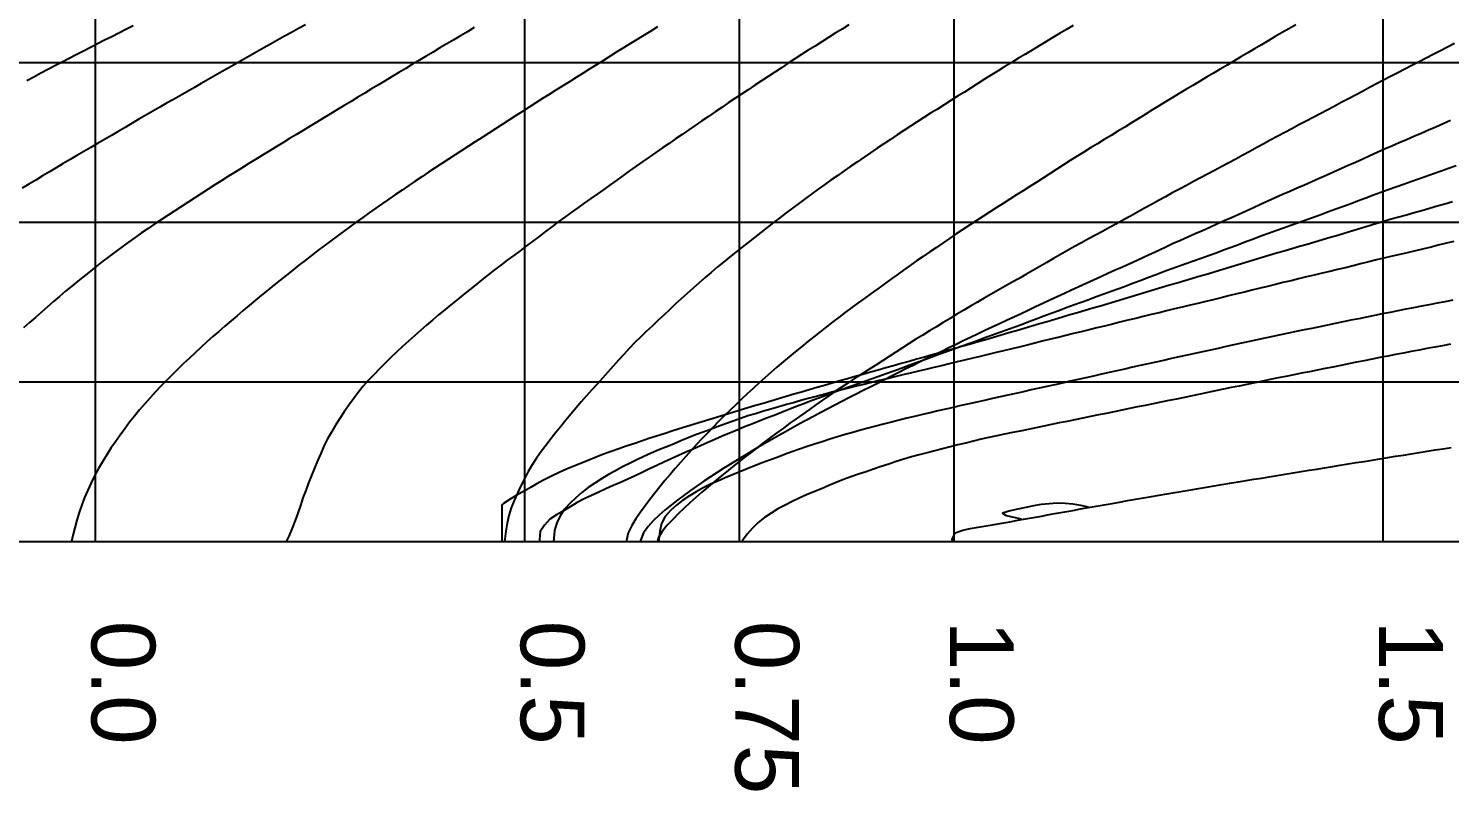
# Model space of a CAD drawing. Header units: millimetres. Extents: x 219888 to 472088, y 91183 to 209983.
# Drawn here: x 239116 to 256928, y 122301 to 131847 of the extents above; entities that cross this region are included whole.
import ezdxf

# ---------------------------------------------------------------- set-up
doc = ezdxf.new("R2010")
doc.units = ezdxf.units.MM
for name, color, linetype in [('Waterlines', 7, 'Continuous'), ('水线面图', 7, 'Continuous'), ('网格线和标注', 7, 'Continuous')]:
    doc.layers.add(name, color=color, linetype=linetype)
doc.styles.get("Standard").update_dxf_attribs({"font": 'arial.ttf', "height": 600})

msp = doc.modelspace()

# ---------------------------------------------------------------- linework, layer by layer
at = {"layer": 'Waterlines', "color": 135}
for points in [[(242589.144, 131894.276), (242501.684, 131845.936), (242414.184, 131797.496), (242326.744, 131748.876), (242239.584, 131700.176), (242152.284, 131651.166), (242065.234, 131602.126), (241978.134, 131552.936), (241891.114, 131503.706), (241804.024, 131454.356), (241717.024, 131404.986), (241629.984, 131355.526), (241542.854, 131305.926), (241455.974, 131256.306), (241369.594, 131206.726), (241282.604, 131157.156), (241195.744, 131107.676), (241108.974, 131058.196), (241021.964, 131008.526), (240934.934, 130958.756), (240848.434, 130909.186), (240761.564, 130859.266), (240675.024, 130809.356), (240588.534, 130759.296), (240501.674, 130708.846), (240415.654, 130658.746), (240328.854, 130608.086), (240242.384, 130557.626), (240155.884, 130507.446), (240069.224, 130457.576), (239982.944, 130407.446), (239896.454, 130356.946), (239810.374, 130306.526), (239724.134, 130255.876), (239638.184, 130205.236), (239551.904, 130154.246), (239465.624, 130103.026), (239379.694, 130051.746), (239294.114, 130000.346), (239208.284, 129948.526), (239122.764, 129896.686), (239037.084, 129844.796)], [(244704.614, 131856.876), (244618.764, 131806.206), (244532.744, 131755.346), (244446.824, 131704.486), (244360.604, 131653.396), (244274.554, 131602.376), (244188.694, 131551.426), (244102.294, 131500.096), (244016.574, 131449.096), (243930.514, 131397.726), (243844.614, 131345.966), (243759.004, 131294.546), (243673.554, 131243.326), (243587.964, 131191.986), (243502.244, 131140.526), (243416.264, 131088.816), (243330.884, 131037.386), (243245.434, 130985.816), (243159.704, 130934.006), (243074.134, 130882.206), (242988.814, 130830.526), (242903.084, 130778.536), (242817.434, 130726.566), (242731.744, 130674.526), (242645.954, 130622.406), (242560.844, 130570.696), (242475.544, 130518.786), (242390.134, 130466.746), (242304.924, 130414.766), (242219.694, 130362.706), (242134.234, 130310.406), (242048.824, 130258.036), (241963.934, 130205.846), (241878.764, 130153.336), (241793.664, 130100.736), (241708.324, 130047.836), (241623.534, 129995.116), (241538.284, 129941.936), (241453.474, 129888.686), (241369.604, 129835.076), (241285.464, 129781.166), (241201.334, 129727.146), (241117.444, 129673.106), (241033.304, 129618.676), (240949.574, 129564.216), (240865.944, 129509.386), (240782.524, 129454.116), (240699.544, 129398.426), (240616.624, 129341.926), (240534.474, 129284.976), (240452.644, 129227.196), (240371.844, 129169.216), (240290.484, 129110.176), (240209.624, 129051.106), (240128.864, 128991.966), (240049.834, 128931.616), (239970.904, 128869.856), (239892.734, 128808.046), (239814.284, 128745.506), (239736.554, 128683.006), (239658.784, 128619.726), (239581.654, 128555.866), (239505.424, 128491.456), (239429.654, 128426.286), (239354.434, 128360.776), (239279.324, 128294.866), (239203.874, 128228.376), (239128.964, 128162.146), (239054.034, 128095.586)], [(240427.594, 131880.706), (240338.514, 131834.876), (240249.594, 131789.116), (240159.834, 131743.226), (240071.154, 131698.226), (239982.104, 131652.556), (239893.264, 131606.866), (239804.654, 131561.226), (239715.314, 131515.136), (239626.494, 131469.266), (239537.204, 131423.076), (239448.774, 131377.256), (239360.044, 131331.176), (239271.174, 131284.786), (239182.264, 131237.906), (239094.184, 131191.296)], [(247002.574, 131866.866), (246917.094, 131814.496), (246831.844, 131762.206), (246746.614, 131709.896), (246661.364, 131657.566), (246575.624, 131605.006), (246490.754, 131552.286), (246406.254, 131499.336), (246322.034, 131446.456), (246237.134, 131393.106), (246152.324, 131339.796), (246067.834, 131286.686), (245983.034, 131233.416), (245898.174, 131180.166), (245813.384, 131127.116), (245728.384, 131074.076), (245644.014, 131021.026), (245559.684, 130967.466), (245475.414, 130913.716), (245391.224, 130859.906), (245307.184, 130806.146), (245223.034, 130752.276), (245138.514, 130698.156), (245054.144, 130644.146), (244969.744, 130590.166), (244885.074, 130536.316), (244801.194, 130482.786), (244717.014, 130428.556), (244633.304, 130374.446), (244549.514, 130320.136), (244465.624, 130265.606), (244381.764, 130210.906), (244298.154, 130156.156), (244214.494, 130101.076), (244131.124, 130045.756), (244048.204, 129990.216), (243965.114, 129934.056), (243882.354, 129877.756), (243799.624, 129821.536), (243716.964, 129765.616), (243634.184, 129709.266), (243552.104, 129652.746), (243469.814, 129595.406), (243388.184, 129537.866), (243306.644, 129479.746), (243225.654, 129421.366), (243144.764, 129362.466), (243064.544, 129303.446), (242984.014, 129243.696), (242904.004, 129183.976), (242824.084, 129124.026), (242743.794, 129063.556), (242664.004, 129003.256), (242585.064, 128942.116), (242506.704, 128880.166), (242428.204, 128817.986), (242349.994, 128755.876), (242271.914, 128693.706), (242193.614, 128631.146), (242115.604, 128568.486), (242037.814, 128505.526), (241960.214, 128442.066), (241883.464, 128378.476), (241806.974, 128314.166), (241730.794, 128249.206), (241655.274, 128184.026), (241579.494, 128118.106), (241504.084, 128052.166), (241429.234, 127986.526), (241353.864, 127920.496), (241279.414, 127853.186), (241206.404, 127785.516), (241133.604, 127717.186), (241060.954, 127648.186), (240989.094, 127579.046), (240917.564, 127509.026), (240846.784, 127438.156), (240776.844, 127366.266), (240708.264, 127293.746), (240640.564, 127220.076), (240574.034, 127145.626), (240508.904, 127070.126), (240445.004, 126992.546), (240383.574, 126913.956), (240324.074, 126833.856), (240265.414, 126752.256), (240207.514, 126670.716), (240150.414, 126588.776), (240096.844, 126504.566), (240044.414, 126419.346), (239993.664, 126332.996), (239945.814, 126245.216), (239901.284, 126155.536), (239859.604, 126064.536), (239820.964, 125972.916), (239785.354, 125878.926), (239753.634, 125784.306), (239724.934, 125688.426), (239698.464, 125591.746), (239673.354, 125495.186), (239654.054, 125419.386)], [(249399.314, 131892.016), (249314.124, 131839.286), (249229.234, 131786.426), (249144.444, 131733.326), (249059.734, 131679.986), (248975.524, 131626.656), (248891.114, 131572.906), (248806.654, 131518.806), (248722.774, 131464.726), (248638.674, 131410.146), (248554.944, 131355.426), (248471.474, 131300.576), (248387.784, 131245.336), (248304.474, 131190.276), (248221.064, 131135.206), (248137.584, 131080.046), (248054.394, 131024.896), (247971.094, 130969.396), (247888.074, 130913.826), (247805.114, 130858.036), (247722.174, 130802.026), (247639.224, 130745.776), (247556.724, 130689.636), (247474.334, 130633.356), (247391.624, 130576.676), (247309.484, 130520.216), (247227.204, 130463.516), (247144.934, 130406.716), (247062.594, 130349.776), (246980.324, 130292.806), (246897.974, 130235.716), (246815.824, 130178.716), (246733.564, 130121.596), (246651.034, 130064.286), (246570.284, 130006.546), (246489.074, 129948.236), (246408.014, 129890.026), (246326.514, 129831.506), (246245.424, 129773.286), (246164.154, 129714.926), (246083.144, 129656.776), (246001.514, 129598.176), (245920.354, 129539.946), (245838.654, 129481.376), (245757.794, 129422.676), (245678.274, 129363.096), (245598.214, 129303.026), (245518.184, 129242.946), (245438.414, 129183.036), (245358.194, 129122.786), (245278.384, 129062.826), (245198.234, 129002.586), (245118.604, 128942.726), (245038.424, 128882.406), (244958.354, 128822.066), (244879.464, 128760.656), (244800.954, 128698.856), (244722.674, 128636.886), (244644.454, 128574.576), (244566.804, 128512.266), (244489.004, 128449.326), (244411.364, 128385.916), (244334.504, 128322.406), (244257.394, 128257.836), (244181.684, 128193.656), (244105.494, 128128.366), (244029.744, 128062.806), (243954.284, 127996.926), (243879.104, 127930.816), (243803.824, 127864.146), (243731.764, 127795.606), (243660.224, 127726.256), (243588.704, 127655.856), (243518.304, 127585.296), (243448.244, 127513.386), (243379.914, 127440.556), (243313.344, 127365.606), (243249.534, 127288.636), (243188.514, 127209.306), (243130.134, 127128.536), (243073.114, 127045.976), (243018.014, 126962.796), (242964.394, 126878.126), (242913.044, 126792.216), (242865.144, 126704.766), (242820.674, 126615.126), (242779.144, 126524.356), (242738.994, 126432.366), (242699.964, 126340.456), (242662.584, 126247.826), (242626.634, 126154.656), (242591.434, 126060.916), (242557.394, 125966.786), (242524.384, 125872.376), (242491.774, 125777.626), (242457.734, 125683.656), (242423.654, 125589.736), (242385.984, 125496.786), (242344.994, 125419.386)], [(252212.294, 131885.796), (252126.594, 131834.576), (252040.904, 131783.206), (251955.044, 131731.616), (251869.314, 131680.006), (251783.694, 131628.366), (251698.264, 131576.756), (251612.614, 131524.926), (251527.184, 131473.126), (251441.554, 131421.106), (251356.214, 131369.126), (251270.554, 131316.776), (251185.414, 131264.486), (251100.294, 131211.726), (251015.494, 131158.276), (250931.274, 131104.456), (250846.924, 131050.906), (250762.404, 130997.636), (250677.754, 130944.356), (250593.354, 130891.186), (250508.634, 130837.676), (250424.074, 130784.076), (250339.804, 130730.406), (250255.574, 130676.436), (250171.724, 130622.316), (250087.944, 130567.796), (250004.564, 130513.106), (249920.794, 130457.726), (249837.694, 130402.376), (249754.654, 130346.636), (249671.684, 130290.536), (249589.164, 130234.346), (249506.744, 130177.846), (249424.324, 130120.966), (249342.204, 130063.936), (249260.084, 130006.506), (249178.684, 129949.156), (249096.994, 129891.136), (249015.624, 129832.826), (248934.604, 129774.226), (248853.864, 129715.246), (248773.384, 129655.836), (248693.484, 129596.216), (248613.404, 129535.816), (248533.754, 129475.136), (248454.554, 129414.286), (248375.404, 129352.996), (248296.844, 129291.756), (248218.054, 129229.996), (248139.124, 129167.816), (248060.694, 129105.796), (247982.594, 129043.826), (247904.214, 128981.216), (247826.544, 128918.486), (247749.474, 128855.306), (247672.184, 128790.806), (247596.294, 128726.256), (247520.954, 128660.906), (247445.924, 128594.566), (247371.624, 128527.676), (247297.834, 128460.206), (247224.294, 128392.186), (247151.324, 128324.096), (247078.314, 128255.526), (247005.634, 128186.926), (246932.874, 128118.046), (246860.174, 128049.196), (246787.244, 127980.696), (246714.614, 127912.116), (246647.024, 127838.646), (246579.934, 127764.696), (246512.884, 127690.466), (246445.944, 127616.156), (246379.174, 127541.896), (246312.304, 127467.436), (246245.604, 127393.126), (246178.644, 127318.486), (246111.764, 127243.976), (246044.834, 127169.136), (245980.614, 127092.996), (245916.614, 127016.236), (245853.024, 126939.196), (245789.814, 126861.786), (245727.094, 126784.006), (245664.884, 126705.596), (245603.414, 126626.406), (245543.394, 126546.426), (245485.514, 126465.036), (245430.384, 126381.356), (245379.214, 126295.386), (245332.194, 126207.286), (245287.514, 126117.586), (245244.664, 126027.266), (245204.454, 125935.626), (245168.344, 125842.056), (245138.424, 125746.946), (245115.444, 125649.816), (245099.464, 125551.016), (245088.214, 125451.456), (245085.024, 125419.386)], [(255002.764, 131893.466), (254915.164, 131844.166), (254828.744, 131794.816), (254742.194, 131744.506), (254656.114, 131693.896), (254570.014, 131642.976), (254483.924, 131591.906), (254397.974, 131540.836), (254312.114, 131489.796), (254225.954, 131438.596), (254139.924, 131387.546), (254053.984, 131336.656), (253968.034, 131285.896), (253881.744, 131235.006), (253795.464, 131184.096), (253709.754, 131133.416), (253623.714, 131082.286), (253537.794, 131030.886), (253452.224, 130979.216), (253367.004, 130927.246), (253281.724, 130874.826), (253196.404, 130822.106), (253111.414, 130769.446), (253026.394, 130716.756), (252941.584, 130664.326), (252856.224, 130611.816), (252771.014, 130559.716), (252685.374, 130507.536), (252600.294, 130455.716), (252514.834, 130403.526), (252429.564, 130351.196), (252344.504, 130298.626), (252259.564, 130245.676), (252175.034, 130192.516), (252090.684, 130139.066), (252006.514, 130085.426), (251922.094, 130031.406), (251837.814, 129977.316), (251753.644, 129923.196), (251669.544, 129869.086), (251585.384, 129814.996), (251501.154, 129761.036), (251416.594, 129707.296), (251332.204, 129654.036), (251247.534, 129600.486), (251163.294, 129546.596), (251079.614, 129492.436), (250995.914, 129437.796), (250912.184, 129382.776), (250828.854, 129327.706), (250745.594, 129272.386), (250662.354, 129216.776), (250579.374, 129161.036), (250496.464, 129105.006), (250413.894, 129048.826), (250331.424, 128992.296), (250249.064, 128935.306), (250167.024, 128877.886), (250085.524, 128820.166), (250004.084, 128761.846), (249923.184, 128703.356), (249842.314, 128644.526), (249761.394, 128585.606), (249679.954, 128526.886), (249598.394, 128469.116), (249517.114, 128411.316), (249436.324, 128352.436), (249355.914, 128292.376), (249276.624, 128232.176), (249197.354, 128171.266), (249118.354, 128109.936), (249039.634, 128048.246), (248961.204, 127986.216), (248883.214, 127923.936), (248805.214, 127860.996), (248727.874, 127797.826), (248650.564, 127733.806), (248573.874, 127669.326), (248498.014, 127604.536), (248422.624, 127539.056), (248347.494, 127472.696), (248273.234, 127405.996), (248199.304, 127338.536), (248125.924, 127270.546), (248053.194, 127202.146), (247980.744, 127132.986), (247908.884, 127063.356), (247837.594, 126993.226), (247766.804, 126922.466), (247696.744, 126851.286), (247627.144, 126779.386), (247558.334, 126707.086), (247489.854, 126633.896), (247422.364, 126560.516), (247355.244, 126486.256), (247288.854, 126411.496), (247223.004, 126335.936), (247158.154, 126260.046), (247093.774, 126183.096), (247030.684, 126105.946), (246968.074, 126027.506), (246906.714, 125948.656), (246846.344, 125868.876), (246787.474, 125788.196), (246730.834, 125705.796), (246678.314, 125620.666), (246634.564, 125530.486), (246611.634, 125433.176), (246610.154, 125419.386)], [(256990.794, 131656.686), (256901.784, 131610.576), (256813.084, 131564.696), (256723.974, 131518.676), (256635.124, 131472.866), (256546.074, 131427.026), (256457.144, 131381.366), (256368.154, 131335.796), (256279.004, 131290.366), (256189.424, 131245.266), (256100.644, 131200.196), (256012.234, 131153.416), (255924.034, 131106.246), (255835.994, 131059.056), (255747.844, 131011.806), (255659.614, 130964.596), (255571.534, 130917.606), (255483.324, 130870.716), (255394.744, 130823.826), (255306.294, 130777.206), (255217.864, 130730.746), (255129.094, 130684.216), (255040.774, 130637.996), (254951.944, 130591.536), (254863.244, 130545.106), (254774.554, 130498.406), (254686.794, 130450.456), (254599.104, 130402.266), (254511.754, 130354.676), (254423.644, 130306.826), (254335.914, 130259.286), (254247.964, 130211.726), (254160.234, 130164.346), (254072.124, 130116.856), (253983.874, 130069.396), (253895.674, 130022.066), (253807.474, 129974.916), (253719.044, 129927.926), (253630.454, 129881.456), (253541.434, 129835.076), (253453.504, 129787.966), (253365.874, 129739.896), (253278.584, 129691.596), (253191.174, 129643.036), (253103.994, 129594.536), (253016.474, 129545.826), (252929.204, 129497.296), (252841.514, 129448.616), (252753.834, 129400.116), (252666.394, 129352.046), (252578.384, 129304.196), (252490.134, 129256.966), (252401.674, 129209.856), (252314.084, 129162.466), (252226.684, 129114.056), (252139.524, 129064.956), (252052.484, 129015.466), (251965.844, 128965.936), (251879.034, 128916.136), (251792.544, 128866.416), (251705.604, 128816.386), (251618.774, 128766.416), (251532.324, 128716.726), (251445.414, 128666.936), (251358.574, 128617.576), (251270.644, 128568.656), (251183.474, 128520.196), (251096.874, 128470.326), (251010.954, 128419.946), (250924.494, 128368.806), (250838.674, 128317.746), (250753.004, 128266.516), (250667.384, 128215.086), (250581.534, 128163.276), (250495.984, 128111.376), (250410.754, 128059.386), (250325.504, 128006.986), (250240.414, 127954.146), (250155.764, 127900.686), (250071.724, 127846.386), (249988.154, 127791.386), (249904.504, 127736.606), (249820.384, 127682.916), (249735.774, 127629.616), (249650.854, 127576.146), (249566.674, 127522.746), (249482.464, 127468.646), (249399.064, 127414.146), (249315.554, 127358.656), (249232.564, 127302.726), (249150.014, 127246.436), (249067.544, 127189.586), (248985.584, 127132.556), (248903.854, 127075.196), (248822.224, 127017.446), (248740.574, 126959.226), (248659.504, 126900.886), (248578.444, 126841.936), (248498.014, 126782.756), (248417.654, 126722.926), (248337.904, 126662.876), (248258.414, 126602.396), (248179.184, 126541.606), (248099.884, 126480.316), (248020.904, 126418.836), (247941.924, 126356.796), (247863.854, 126293.916), (247787.224, 126230.326), (247710.134, 126167.086), (247632.924, 126103.206), (247556.514, 126038.786), (247481.104, 125973.196), (247406.784, 125906.106), (247333.674, 125837.636), (247261.794, 125768.086), (247191.254, 125697.216), (247122.644, 125624.246), (247058.494, 125547.726), (247008.184, 125461.476), (246999.874, 125419.386)], [(256938.544, 130692.796), (256847.034, 130652.326), (256755.494, 130612.076), (256663.934, 130572.046), (256571.974, 130532.056), (256480.574, 130492.476), (256388.394, 130452.706), (256296.294, 130413.096), (256204.434, 130373.706), (256112.344, 130334.216), (256021.504, 130292.966), (255930.504, 130251.766), (255839.674, 130210.746), (255748.414, 130169.636), (255657.004, 130128.556), (255565.964, 130087.736), (255474.604, 130046.906), (255383.374, 130006.266), (255291.954, 129965.736), (255200.254, 129925.376), (255108.574, 129885.406), (255016.704, 129845.726), (254924.624, 129806.186), (254832.954, 129766.626), (254741.054, 129725.956), (254650.374, 129684.436), (254559.704, 129642.306), (254469.294, 129600.386), (254378.314, 129558.606), (254287.194, 129517.246), (254196.084, 129476.286), (254104.884, 129435.536), (254013.304, 129394.796), (253921.904, 129354.246), (253830.414, 129313.746), (253739.194, 129273.406), (253647.684, 129232.946), (253555.934, 129192.296), (253464.274, 129151.386), (253373.714, 129108.946), (253283.454, 129066.956), (253192.704, 129025.156), (253102.034, 128983.546), (253010.914, 128941.816), (252919.954, 128900.236), (252829.034, 128858.736), (252737.984, 128817.236), (252647.164, 128775.896), (252556.024, 128734.496), (252464.914, 128693.206), (252373.414, 128651.936), (252281.314, 128611.266), (252190.904, 128570.106), (252100.784, 128528.176), (252010.174, 128485.876), (251919.274, 128443.356), (251828.694, 128400.956), (251738.354, 128358.636), (251647.464, 128316.046), (251557.274, 128273.776), (251466.544, 128231.246), (251376.004, 128188.816), (251285.294, 128146.326), (251194.564, 128103.916), (251103.704, 128061.666), (251013.624, 128018.846), (250923.714, 127975.916), (250833.314, 127932.626), (250743.394, 127889.436), (250652.994, 127845.886), (250563.094, 127802.436), (250472.994, 127758.726), (250383.174, 127714.966), (250293.334, 127670.926), (250203.514, 127626.536), (250114.114, 127581.846), (250024.904, 127536.706), (249935.704, 127491.016), (249846.744, 127445.106), (249757.964, 127399.486), (249668.274, 127354.606), (249578.594, 127310.646), (249488.874, 127266.286), (249399.974, 127221.336), (249310.984, 127175.456), (249222.364, 127129.156), (249134.054, 127082.536), (249045.944, 127035.606), (248957.444, 126988.096), (248869.604, 126940.566), (248781.784, 126892.646), (248694.504, 126844.576), (248606.974, 126795.876), (248519.604, 126746.726), (248432.804, 126697.326), (248346.014, 126647.356), (248259.594, 126597.016), (248173.564, 126546.346), (248087.504, 126495.036), (248001.834, 126443.256), (247916.764, 126391.076), (247831.954, 126338.156), (247747.334, 126284.336), (247663.444, 126229.856), (247580.204, 126174.556), (247497.684, 126118.376), (247415.534, 126060.916), (247334.554, 126002.516), (247254.314, 125942.576), (247175.194, 125880.956), (247097.914, 125817.746), (247022.614, 125752.326), (246949.674, 125683.376), (246882.144, 125609.786), (246824.954, 125527.736), (246788.004, 125435.016), (246783.664, 125419.386)], [(257009.224, 130127.366), (256915.374, 130092.826), (256821.524, 130058.606), (256727.254, 130024.516), (256632.984, 129990.716), (256538.764, 129957.216), (256444.594, 129924.096), (256350.044, 129891.326), (256255.094, 129858.906), (256160.604, 129826.396), (256066.794, 129792.716), (255972.914, 129757.596), (255879.504, 129722.176), (255785.974, 129686.786), (255692.394, 129651.716), (255598.664, 129616.976), (255504.794, 129582.506), (255410.944, 129548.276), (255316.664, 129514.066), (255222.694, 129480.156), (255128.384, 129446.276), (255034.334, 129412.676), (254939.714, 129379.146), (254845.364, 129346.336), (254751.104, 129313.196), (254657.594, 129278.576), (254563.664, 129243.466), (254470.124, 129208.406), (254376.764, 129173.396), (254282.824, 129138.226), (254189.174, 129103.256), (254095.344, 129068.366), (254001.674, 129033.776), (253907.674, 128999.436), (253813.304, 128965.476), (253719.094, 128932.036), (253624.784, 128898.786), (253530.684, 128865.346), (253436.644, 128831.226), (253342.794, 128796.396), (253249.394, 128761.276), (253155.734, 128725.846), (253062.074, 128690.396), (252968.734, 128655.216), (252874.934, 128620.156), (252781.124, 128585.556), (252686.994, 128551.296), (252593.084, 128517.396), (252498.954, 128483.546), (252404.944, 128449.696), (252310.454, 128415.466), (252216.784, 128381.206), (252123.024, 128346.566), (252029.264, 128311.656), (251935.824, 128276.686), (251841.814, 128241.406), (251748.444, 128206.316), (251654.834, 128171.186), (251561.014, 128136.166), (251466.934, 128101.446), (251373.054, 128067.266), (251279.194, 128033.406), (251185.074, 127999.556), (251090.994, 127965.676), (250997.164, 127931.836), (250903.044, 127897.856), (250808.904, 127863.826), (250714.724, 127829.756), (250621.034, 127795.826), (250526.664, 127761.616), (250432.364, 127727.376), (250338.614, 127693.266), (250244.554, 127658.926), (250150.584, 127624.316), (250056.604, 127589.696), (249962.874, 127555.866), (249868.904, 127522.196), (249774.444, 127488.426), (249680.434, 127454.836), (249586.084, 127421.106), (249492.244, 127387.516), (249397.904, 127353.656), (249303.794, 127319.746), (249209.794, 127285.706), (249115.814, 127251.416), (249021.934, 127216.856), (248928.234, 127181.956), (248834.544, 127146.596), (248741.174, 127110.786), (248648.094, 127074.506), (248554.944, 127037.766), (248461.694, 127000.756), (248368.834, 126963.956), (248275.784, 126927.806), (248182.064, 126891.966), (248089.454, 126854.896), (247997.224, 126816.666), (247905.174, 126777.826), (247813.264, 126738.606), (247721.014, 126698.876), (247629.604, 126659.196), (247538.004, 126619.136), (247446.414, 126578.786), (247354.974, 126538.216), (247263.574, 126497.356), (247172.264, 126456.196), (247081.424, 126414.836), (246990.414, 126372.796), (246899.944, 126329.976), (246809.674, 126286.856), (246719.154, 126244.566), (246628.334, 126202.886), (246537.374, 126161.606), (246446.134, 126120.546), (246354.624, 126079.486), (246263.664, 126038.376), (246172.774, 125996.566), (246082.484, 125953.566), (245993.154, 125907.856), (245908.194, 125855.646), (245823.164, 125802.956), (245735.374, 125754.866), (245651.604, 125700.396), (245583.674, 125626.986), (245528.914, 125545.316), (245521.654, 125446.136), (245524.714, 125419.386)], [(256965.724, 129676.286), (256869.714, 129647.746), (256773.974, 129619.656), (256677.584, 129591.686), (256581.734, 129564.146), (256485.614, 129536.776), (256389.154, 129509.566), (256292.644, 129482.656), (256196.064, 129456.286), (256099.674, 129429.536), (256004.394, 129400.936), (255908.454, 129371.726), (255813.144, 129342.606), (255717.154, 129313.306), (255621.444, 129284.166), (255525.914, 129255.216), (255430.254, 129226.446), (255334.224, 129197.866), (255238.314, 129169.736), (255142.234, 129141.946), (255045.864, 129114.346), (254949.424, 129086.826), (254853.564, 129059.296), (254757.494, 129031.146), (254661.904, 129002.276), (254566.574, 128972.876), (254470.784, 128943.116), (254375.214, 128913.566), (254279.854, 128884.456), (254184.044, 128855.666), (254088.474, 128827.276), (253992.304, 128798.916), (253896.594, 128770.816), (253800.314, 128742.606), (253704.464, 128714.516), (253608.324, 128686.276), (253512.374, 128657.936), (253416.444, 128629.376), (253320.774, 128600.606), (253224.914, 128571.546), (253129.344, 128542.426), (253033.854, 128513.276), (252938.084, 128484.146), (252842.384, 128455.296), (252746.574, 128426.756), (252650.534, 128398.406), (252554.454, 128370.216), (252458.934, 128342.276), (252363.004, 128314.226), (252266.914, 128286.126), (252170.764, 128257.976), (252074.924, 128229.896), (251978.844, 128201.736), (251883.074, 128173.646), (251787.004, 128145.456), (251691.084, 128117.306), (251595.094, 128089.136), (251498.744, 128060.846), (251402.874, 128032.706), (251306.874, 128004.536), (251210.754, 127976.356), (251114.504, 127948.366), (251018.574, 127921.176), (250922.724, 127893.946), (250826.684, 127866.666), (250730.384, 127839.326), (250634.044, 127811.996), (250538.084, 127784.796), (250441.524, 127757.446), (250345.514, 127730.286), (250248.964, 127703.026), (250153.104, 127675.996), (250056.564, 127648.836), (249960.524, 127621.846), (249863.854, 127594.716), (249767.704, 127567.746), (249671.214, 127540.676), (249575.014, 127513.666), (249478.814, 127486.546), (249382.194, 127458.966), (249286.214, 127431.046), (249190.264, 127403.336), (249094.334, 127375.716), (248998.344, 127348.036), (248902.264, 127320.256), (248806.344, 127292.396), (248710.304, 127264.366), (248614.514, 127236.236), (248518.484, 127207.896), (248422.324, 127179.396), (248326.774, 127150.946), (248230.754, 127122.236), (248134.744, 127093.376), (248038.554, 127064.176), (247943.544, 127035.086), (247847.914, 127005.856), (247751.844, 126976.496), (247656.774, 126947.406), (247560.904, 126918.056), (247465.494, 126888.796), (247370.034, 126859.506), (247274.424, 126830.156), (247178.754, 126800.766), (247082.864, 126771.286), (246987.574, 126740.396), (246893.294, 126708.936), (246798.174, 126677.086), (246703.424, 126645.226), (246608.534, 126613.096), (246514.154, 126580.746), (246419.654, 126547.626), (246325.514, 126513.466), (246232.054, 126477.796), (246139.084, 126441.076), (246046.374, 126403.636), (245954.004, 126365.376), (245862.114, 126326.146), (245770.354, 126285.836), (245679.734, 126243.326), (245590.734, 126198.156), (245502.114, 126150.486), (245415.554, 126100.976), (245328.424, 126051.876), (245240.114, 126005.086), (245155.954, 125951.486), (245071.074, 125898.496), (245048.804, 125878.306), (245048.804, 125806.616), (245048.804, 125707.816), (245048.804, 125606.886), (245048.804, 125507.456), (245048.804, 125419.386)], [(256982.774, 129179.586), (256890.454, 129156.676), (256784.664, 129130.606), (256696.154, 129108.976), (256589.804, 129083.336), (256501.174, 129062.296), (256396.914, 129037.856), (256304.844, 129016.436), (256207.664, 128993.796), (256103.764, 128969.186), (256011.924, 128946.866), (255916.064, 128923.146), (255812.164, 128897.256), (255721.494, 128874.726), (255622.104, 128850.236), (255525.164, 128826.676), (255428.294, 128803.366), (255330.424, 128779.986), (255232.294, 128756.636), (255136.954, 128733.996), (255036.124, 128710.046), (254942.524, 128687.766), (254839.764, 128663.206), (254748.504, 128641.246), (254644.804, 128616.086), (254553.394, 128593.736), (254451.904, 128568.786), (254357.564, 128545.526), (254260.214, 128521.516), (254157.924, 128496.396), (254067.554, 128474.386), (253963.884, 128449.336), (253871.424, 128427.126), (253772.554, 128403.426), (253675.484, 128380.136), (253577.464, 128356.586), (253482.174, 128333.616), (253379.044, 128308.676), (253288.264, 128286.666), (253188.374, 128262.406), (253088.244, 128238.046), (252996.814, 128215.786), (252895.584, 128191.106), (252796.984, 128167.036), (252704.904, 128144.556), (252601.894, 128119.376), (252507.554, 128096.306), (252411.484, 128072.796), (252310.854, 128048.166), (252214.184, 128024.486), (252118.104, 128000.896), (252022.034, 127977.206), (251924.914, 127953.226), (251823.664, 127928.246), (251730.654, 127905.326), (251632.364, 127881.146), (251532.484, 127856.626), (251440.014, 127833.986), (251336.674, 127808.746), (251244.184, 127786.226), (251146.584, 127762.546), (251045.054, 127738.036), (250953.414, 127716.006), (250849.474, 127691.116), (250757.124, 127669.086), (250658.354, 127645.576), (250559.694, 127622.136), (250465.544, 127599.796), (250363.234, 127575.516), (250270.834, 127553.566), (250168.784, 127529.246), (250076.084, 127507.076), (249973.924, 127482.576), (249880.854, 127460.196), (249780.714, 127436.056), (249681.584, 127412.096), (249586.974, 127389.166), (249491.454, 127365.846), (249392.994, 127341.626), (249292.864, 127316.726), (249200.454, 127293.396), (249099.054, 127267.316), (249005.584, 127242.806), (248904.604, 127215.766), (248810.124, 127189.906), (248715.934, 127163.566), (248616.854, 127135.276), (248523.594, 127108.246), (248423.254, 127078.796), (248329.844, 127051.116), (248231.014, 127021.626), (248134.814, 126993.026), (248042.074, 126961.206), (247950.284, 126928.716), (247853.644, 126894.206), (247761.334, 126860.936), (247663.614, 126825.326), (247571.294, 126791.146), (247477.004, 126755.256), (247386.494, 126719.246), (247291.354, 126679.676), (247199.554, 126641.706), (247105.464, 126603.646), (247015.914, 126566.776), (246921.594, 126526.216), (246829.544, 126484.656), (246741.834, 126443.456), (246650.704, 126399.096), (246560.944, 126353.846), (246472.804, 126307.676), (246384.724, 126259.116), (246299.204, 126207.476), (246214.094, 126152.756), (246131.584, 126097.726), (246051.214, 126035.696), (245975.924, 125969.706), (245904.424, 125900.976), (245836.774, 125827.006), (245779.644, 125742.446), (245737.454, 125654.176), (245710.694, 125557.656), (245699.804, 125457.266), (245696.754, 125419.386)], [(256967.464, 128443.756), (256869.184, 128424.656), (256771.704, 128405.706), (256673.374, 128386.576), (256575.014, 128367.436), (256476.914, 128348.336), (256378.834, 128329.236), (256280.454, 128310.066), (256182.164, 128290.906), (256083.424, 128271.436), (255986.234, 128251.476), (255888.624, 128231.446), (255790.604, 128211.336), (255692.444, 128191.186), (255594.644, 128171.106), (255496.474, 128150.936), (255398.574, 128130.806), (255300.754, 128110.666), (255202.444, 128090.416), (255104.734, 128070.256), (255006.904, 128050.046), (254908.994, 128029.766), (254810.964, 128009.386), (254712.924, 127988.896), (254614.784, 127968.166), (254516.954, 127947.146), (254419.434, 127925.726), (254321.604, 127904.106), (254224.354, 127882.746), (254126.584, 127861.366), (254028.824, 127839.996), (253931.364, 127818.706), (253833.624, 127797.326), (253736.134, 127775.976), (253637.944, 127754.426), (253540.634, 127733.026), (253442.974, 127711.466), (253345.134, 127689.796), (253247.544, 127668.116), (253149.834, 127646.336), (253052.324, 127624.536), (252954.624, 127602.636), (252857.124, 127580.736), (252759.464, 127558.746), (252662.034, 127536.766), (252564.244, 127514.666), (252466.824, 127492.686), (252369.384, 127470.826), (252271.714, 127449.016), (252174.264, 127427.316), (252076.204, 127405.526), (251979.094, 127383.966), (251881.494, 127362.316), (251783.854, 127340.656), (251686.134, 127318.986), (251588.394, 127297.316), (251490.814, 127275.686), (251393.194, 127254.046), (251295.394, 127232.366), (251197.844, 127210.716), (251099.834, 127188.806), (251002.424, 127166.876), (250905.084, 127144.926), (250807.564, 127122.856), (250710.124, 127100.696), (250612.634, 127078.406), (250515.284, 127056.006), (250417.704, 127033.376), (250320.204, 127010.526), (250222.994, 126987.426), (250125.794, 126963.836), (250028.784, 126939.726), (249931.924, 126915.076), (249834.834, 126889.906), (249737.674, 126864.746), (249640.864, 126840.056), (249544.504, 126814.416), (249448.254, 126787.176), (249352.784, 126758.976), (249256.934, 126730.006), (249161.104, 126700.626), (249065.614, 126671.026), (248970.234, 126641.176), (248874.764, 126610.956), (248779.484, 126579.156), (248686.104, 126544.536), (248592.364, 126509.736), (248498.664, 126474.786), (248405.204, 126439.656), (248311.524, 126403.946), (248218.404, 126367.766), (248125.364, 126330.846), (248032.234, 126293.616), (247940.114, 126255.246), (247847.834, 126216.136), (247755.524, 126177.396), (247663.764, 126137.426), (247574.464, 126092.376), (247486.764, 126044.786), (247401.634, 125992.716), (247318.414, 125936.946), (247238.644, 125876.816), (247163.314, 125810.376), (247098.134, 125735.526), (247052.254, 125646.796), (247028.554, 125549.836), (247018.864, 125450.246), (247016.974, 125419.386)], [(256938.584, 127890.976), (256840.324, 127872.906), (256742.034, 127854.736), (256643.684, 127836.456), (256545.584, 127818.116), (256447.224, 127799.636), (256348.974, 127781.056), (256250.864, 127762.366), (256152.674, 127743.506), (256054.304, 127724.416), (255956.104, 127705.116), (255858.284, 127685.626), (255760.034, 127665.786), (255661.864, 127645.776), (255564.214, 127625.746), (255466.124, 127605.616), (255368.024, 127585.626), (255270.164, 127565.946), (255171.784, 127546.426), (255073.944, 127527.156), (254975.824, 127507.856), (254877.564, 127488.456), (254779.404, 127468.916), (254681.634, 127449.236), (254583.684, 127429.266), (254485.504, 127409.026), (254388.004, 127388.756), (254290.034, 127368.276), (254191.964, 127347.686), (254094.014, 127327.066), (253996.214, 127306.476), (253898.354, 127285.896), (253800.324, 127265.416), (253702.324, 127245.176), (253604.404, 127225.206), (253506.554, 127205.376), (253408.594, 127185.516), (253310.584, 127165.586), (253212.844, 127145.666), (253114.654, 127125.636), (253016.674, 127105.626), (252918.684, 127085.616), (252820.754, 127065.616), (252722.774, 127045.606), (252624.704, 127025.586), (252526.384, 127005.556), (252428.494, 126985.686), (252330.304, 126965.896), (252232.394, 126945.976), (252134.544, 126925.836), (252037.094, 126905.706), (251939.104, 126885.446), (251841.254, 126865.206), (251743.354, 126844.946), (251645.264, 126824.656), (251547.354, 126804.416), (251449.264, 126784.166), (251351.474, 126764.016), (251253.124, 126743.816), (251155.174, 126723.876), (251057.424, 126702.766), (250960.574, 126678.506), (250863.844, 126654.096), (250766.694, 126629.476), (250670.064, 126604.906), (250572.864, 126580.116), (250475.794, 126555.276), (250379.304, 126530.466), (250282.144, 126505.326), (250185.444, 126479.976), (250088.854, 126453.156), (249994.194, 126421.376), (249899.644, 126389.736), (249804.904, 126358.266), (249709.674, 126326.706), (249614.724, 126295.216), (249519.594, 126263.556), (249424.864, 126231.666), (249330.794, 126196.976), (249238.854, 126158.656), (249146.534, 126120.076), (249054.464, 126081.606), (248961.974, 126042.956), (248869.794, 126004.416), (248777.964, 125964.266), (248688.284, 125920.846), (248599.064, 125875.796), (248510.934, 125828.476), (248424.774, 125776.616), (248342.774, 125719.856), (248263.614, 125658.926), (248192.304, 125588.606), (248125.344, 125514.126), (248064.274, 125435.266), (248052.494, 125419.386)], [(250698.394, 125419.386), (250694.334, 125446.476), (250731.054, 125529.656), (250826.954, 125564.456), (250920.454, 125583.526), (251021.974, 125600.586), (251118.364, 125616.606), (251221.234, 125634.226), (251317.304, 125651.046), (251418.184, 125668.946), (251515.764, 125686.406), (251612.054, 125703.736), (251713.034, 125721.966), (251811.924, 125739.836), (251908.834, 125757.346), (252004.914, 125774.686), (252107.304, 125793.116), (252206.224, 125810.886), (252301.694, 125827.966), (252398.034, 125845.156), (252500.664, 125863.396), (252599.784, 125880.936), (252698.184, 125898.276), (252793.344, 125914.976), (252892.364, 125932.286), (252993.604, 125949.896), (253093.264, 125967.156), (253191.824, 125984.156), (253289.194, 126000.876), (253386.544, 126017.516), (253483.574, 126034.026), (253586.884, 126051.536), (253685.544, 126068.186), (253782.764, 126084.526), (253881.654, 126101.096), (253978.794, 126117.316), (254075.054, 126133.346), (254175.894, 126150.096), (254277.824, 126166.976), (254377.654, 126183.466), (254474.344, 126199.406), (254573.474, 126215.706), (254669.034, 126231.386), (254767.894, 126247.586), (254866.624, 126263.726), (254967.184, 126280.136), (255068.724, 126296.686), (255167.454, 126312.746), (255265.484, 126328.666), (255361.854, 126344.306), (255460.554, 126360.296), (255558.754, 126376.176), (255657.184, 126392.086), (255758.544, 126408.446), (255858.124, 126424.496), (255956.874, 126440.396), (256055.174, 126456.216), (256153.554, 126472.026), (256252.674, 126487.946), (256350.374, 126503.616), (256448.114, 126519.286), (256545.954, 126534.956), (256649.464, 126551.516), (256749.304, 126567.486), (256848.194, 126583.286), (256946.424, 126598.976)], [(252403.434, 125852.426), (252306.104, 125872.726), (252207.984, 125888.956), (252109.014, 125898.366), (252009.604, 125900.036), (251910.344, 125894.346), (251811.604, 125882.536), (251713.434, 125866.586), (251615.804, 125847.696), (251518.654, 125826.406), (251422.024, 125802.826), (251325.934, 125775.906), (251370.034, 125744.376), (251467.374, 125723.436), (251560.504, 125704.446)]]:
    msp.add_lwpolyline(points, dxfattribs=at)
at = {"layer": '水线面图'}
msp.add_line((236017.754, 125419.386), (458092.724, 125419.386), dxfattribs=at)
at = {"layer": '网格线和标注'}
for p, q in [((239954.694, 141339.386), (239954.694, 125419.386)), ((245333.944, 141339.386), (245333.944, 125419.386)), ((248023.569, 141339.386), (248023.569, 125419.386)), ((250713.194, 141339.386), (250713.194, 125419.386)), ((256092.444, 141339.386), (256092.444, 125419.386))]:
    msp.add_line(p, q, dxfattribs=at)
at = {"layer": '网格线和标注', "color": 0}
for p, q in [((236017.754, 131419.386), (458092.724, 131419.386)), ((236017.754, 129419.386), (458092.724, 129419.386)), ((236017.754, 127419.386), (458092.724, 127419.386))]:
    msp.add_line(p, q, dxfattribs=at)
at = {"layer": '网格线和标注', "color": 2}
msp.add_line((236017.754, 125419.386), (458092.724, 125419.386), dxfattribs=at)

# ---------------------------------------------------------------- texts
at = {"layer": '网格线和标注'}
for s, p in [('0.0', (239906.376, 124429.033)), ('0.5', (245285.626, 124429.033)), ('0.75', (247975.251, 124429.033)), ('1.0', (250664.876, 124429.033)), ('1.5', (256044.126, 124429.033))]:
    msp.add_text(s, height=800, rotation=270, dxfattribs=at).set_placement(p)

doc.saveas('drawing.dxf')
